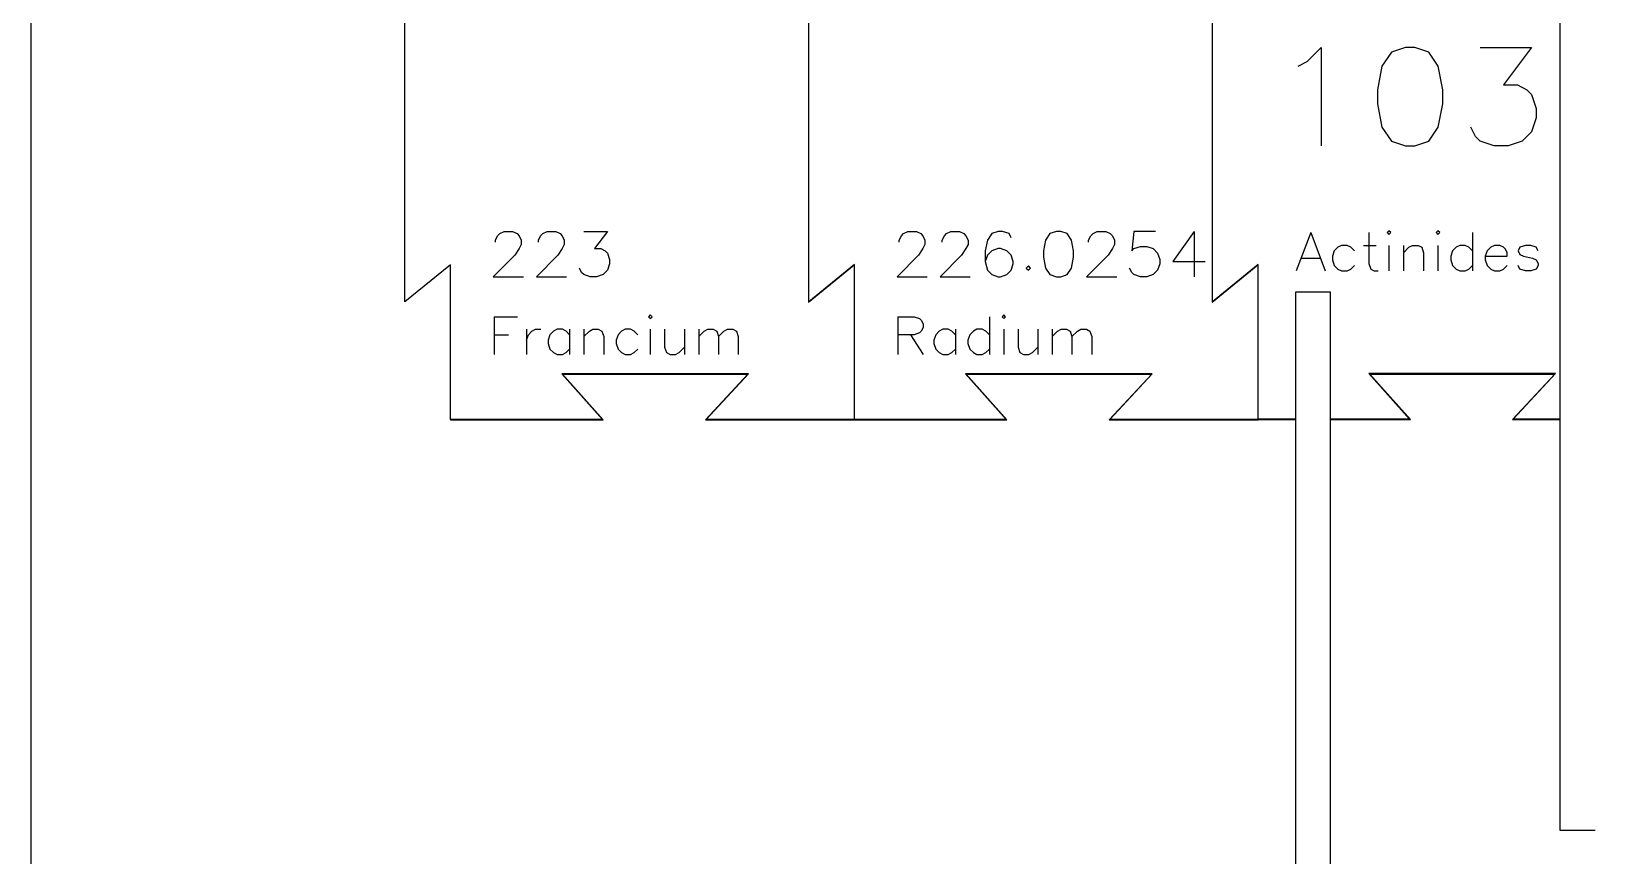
# Model space of a CAD drawing. Extents: x 0 to 297, y 0 to 210.
# Drawn here: x 0.1 to 57.6, y 34.4 to 64.8 of the extents above; entities that cross this region are included whole.
import ezdxf

# ---------------------------------------------------------------- set-up
doc = ezdxf.new("R2010")
doc.units = 0
doc.layers.get('0').update_dxf_attribs({"linetype": 'CONTINUOUS'})

msp = doc.modelspace()

# ---------------------------------------------------------------- linework, layer by layer
at = {"color": 1}
for p, q in [((0.05, 11.161079), (0.05, 198.838909)), ((13.815176, 54.803153), (13.815176, 68.78662)), ((28.681946, 68.79686), (28.681946, 54.793186)), ((28.690961, 54.81286), (28.690961, 68.776366)), ((43.554175, 68.79686), (43.554175, 54.793186)), ((43.563191, 54.81286), (43.563191, 68.776366)), ((15.494, 56.174366), (13.815176, 54.803153)), ((15.494, 53.331008), (15.494, 56.174366)), ((28.681946, 54.793186), (30.36077, 56.164617)), ((30.369785, 56.18429), (28.690961, 54.81286)), ((30.36077, 56.164617), (30.36077, 53.330764)), ((30.369785, 53.330764), (30.369785, 56.18429)), ((43.554175, 54.793186), (45.232999, 56.164617)), ((45.242014, 56.18429), (43.563191, 54.81286)), ((45.232999, 56.164617), (45.232999, 53.330764)), ((45.242014, 53.330764), (45.242014, 56.18429)), ((30.36077, 53.330764), (30.36077, 50.472319)), ((30.369785, 50.472319), (30.369785, 53.330764)), ((45.232999, 53.330764), (45.232999, 50.472319)), ((45.242014, 50.472319), (45.242014, 53.330764)), ((19.595969, 52.156072), (21.093631, 50.477238)), ((26.471113, 52.156072), (19.595969, 52.156072)), ((21.114124, 50.468223), (19.616463, 52.147057)), ((19.616463, 52.147057), (26.4498, 52.147057)), ((26.4498, 52.147057), (24.887378, 50.468223)), ((24.907872, 50.477238), (26.471113, 52.156072)), ((34.468199, 52.156072), (35.96586, 50.477238)), ((41.343342, 52.156072), (34.468199, 52.156072)), ((35.986353, 50.468223), (34.488692, 52.147057)), ((34.488692, 52.147057), (41.322029, 52.147057)), ((41.322029, 52.147057), (39.759608, 50.468223)), ((39.780101, 50.477238), (41.343342, 52.156072)), ((17.501539, 50.477238), (15.494, 50.477238)), ((15.494, 50.477238), (15.494, 50.468223)), ((15.494, 50.468223), (17.501539, 50.468223)), ((21.093631, 50.477238), (17.501539, 50.477238)), ((17.501539, 50.468223), (21.114124, 50.468223)), ((24.887378, 50.468223), (26.693262, 50.468223)), ((26.693262, 50.477238), (24.907872, 50.477238)), ((28.508982, 50.477238), (26.693262, 50.477238)), ((26.693262, 50.468223), (28.508982, 50.468223)), ((30.365688, 50.477238), (28.508982, 50.477238)), ((28.508982, 50.468223), (30.365688, 50.468223)), ((30.36077, 50.472319), (30.369785, 50.472319)), ((30.365688, 50.468223), (30.365688, 50.477238)), ((32.373768, 50.477238), (30.366229, 50.477238)), ((30.366229, 50.477238), (30.366229, 50.468223)), ((30.366229, 50.468223), (32.373768, 50.468223)), ((35.96586, 50.477238), (32.373768, 50.477238)), ((32.373768, 50.468223), (35.986353, 50.468223)), ((39.759608, 50.468223), (41.565491, 50.468223)), ((41.565491, 50.477238), (39.780101, 50.477238)), ((43.381211, 50.477238), (41.565491, 50.477238)), ((41.565491, 50.468223), (43.381211, 50.468223)), ((45.237917, 50.477238), (43.381211, 50.477238)), ((43.381211, 50.468223), (45.237917, 50.468223)), ((45.232999, 50.472319), (45.242014, 50.472319)), ((45.237917, 50.468223), (45.237917, 50.477238))]:
    msp.add_line(p, q, dxfattribs=at)
at = {"color": 5}
for p, q in [((56.358107, 72.784615), (56.358107, 50.487783)), ((47.049972, 63.647222), (47.569146, 64.166396)), ((47.569146, 64.166396), (47.569146, 60.54857)), ((50.154086, 63.991517), (49.804326, 63.477807)), ((50.667795, 64.166396), (50.154086, 63.991517)), ((51.01209, 64.166396), (50.667795, 64.166396)), ((51.531264, 63.991517), (51.01209, 64.166396)), ((51.870094, 63.477807), (51.531264, 63.991517)), ((53.422149, 64.166396), (55.313038, 64.166396)), ((55.313038, 64.166396), (54.285618, 62.789218)), ((46.711142, 63.477807), (47.049972, 63.647222)), ((49.804326, 63.477807), (49.634911, 62.614338)), ((52.044974, 62.614338), (51.870094, 63.477807)), ((54.285618, 62.789218), (54.799328, 62.789218)), ((54.799328, 62.789218), (55.143623, 62.614338)), ((49.634911, 62.614338), (49.634911, 62.100628)), ((52.044974, 62.100628), (52.044974, 62.614338)), ((55.143623, 62.614338), (55.313038, 62.439458)), ((55.313038, 62.439458), (55.487917, 61.925748)), ((49.634911, 62.100628), (49.804326, 61.237159)), ((51.870094, 61.237159), (52.044974, 62.100628)), ((55.487917, 61.925748), (55.487917, 61.581454)), ((49.804326, 61.237159), (50.154086, 60.720717)), ((51.531264, 60.720717), (51.870094, 61.237159)), ((53.247269, 60.892864), (53.077855, 61.237159)), ((55.313038, 61.065012), (54.974208, 60.720717)), ((55.487917, 61.581454), (55.313038, 61.065012)), ((50.154086, 60.720717), (50.667795, 60.54857)), ((50.667795, 60.54857), (51.01209, 60.54857)), ((51.01209, 60.54857), (51.531264, 60.720717)), ((53.422149, 60.720717), (53.247269, 60.892864)), ((53.935859, 60.54857), (53.422149, 60.720717)), ((54.455033, 60.54857), (53.935859, 60.54857)), ((54.974208, 60.720717), (54.455033, 60.54857)), ((17.14692, 57.083229), (17.227503, 57.23936)), ((17.14692, 57.002645), (17.14692, 57.083229)), ((17.227503, 57.23936), (17.308087, 57.319944)), ((17.308087, 57.319944), (17.464217, 57.400528)), ((17.464217, 57.400528), (17.781515, 57.400528)), ((17.781515, 57.400528), (17.942682, 57.319944)), ((17.942682, 57.319944), (18.020747, 57.23936)), ((18.020747, 57.23936), (18.098813, 57.083229)), ((18.098813, 57.083229), (18.098813, 56.922061)), ((18.733408, 57.083229), (18.813992, 57.23936)), ((18.733408, 57.002645), (18.733408, 57.083229)), ((18.813992, 57.23936), (18.894575, 57.319944)), ((18.894575, 57.319944), (19.050706, 57.400528)), ((19.050706, 57.400528), (19.368003, 57.400528)), ((19.368003, 57.400528), (19.52917, 57.319944)), ((19.52917, 57.319944), (19.607236, 57.23936)), ((19.607236, 57.23936), (19.685301, 57.083229)), ((19.685301, 57.083229), (19.685301, 56.922061)), ((20.40048, 57.400528), (21.271789, 57.400528)), ((21.271789, 57.400528), (20.798361, 56.765929)), ((32.019149, 57.083229), (32.099732, 57.23936)), ((32.019149, 57.002645), (32.019149, 57.083229)), ((32.099732, 57.23936), (32.180316, 57.319944)), ((32.180316, 57.319944), (32.336447, 57.400528)), ((32.336447, 57.400528), (32.653744, 57.400528)), ((32.653744, 57.400528), (32.814911, 57.319944)), ((32.814911, 57.319944), (32.892977, 57.23936)), ((32.892977, 57.23936), (32.971042, 57.083229)), ((32.971042, 57.083229), (32.971042, 56.922061)), ((33.605637, 57.083229), (33.686221, 57.23936)), ((33.605637, 57.002645), (33.605637, 57.083229)), ((33.686221, 57.23936), (33.766804, 57.319944)), ((33.766804, 57.319944), (33.922935, 57.400528)), ((33.922935, 57.400528), (34.240233, 57.400528)), ((34.240233, 57.400528), (34.4014, 57.319944)), ((34.4014, 57.319944), (34.479465, 57.23936)), ((34.479465, 57.23936), (34.55753, 57.083229)), ((34.55753, 57.083229), (34.55753, 56.922061)), ((35.272709, 57.083229), (35.192125, 56.685345)), ((35.431358, 57.319944), (35.272709, 57.083229)), ((35.67059, 57.400528), (35.431358, 57.319944)), ((35.826721, 57.400528), (35.67059, 57.400528)), ((36.065953, 57.319944), (35.826721, 57.400528)), ((36.144018, 57.161295), (36.065953, 57.319944)), ((37.413209, 57.083229), (37.335144, 56.685345)), ((37.574376, 57.319944), (37.413209, 57.083229)), ((37.81109, 57.400528), (37.574376, 57.319944)), ((37.969739, 57.400528), (37.81109, 57.400528)), ((38.208971, 57.319944), (37.969739, 57.400528)), ((38.365102, 57.083229), (38.208971, 57.319944)), ((38.445686, 56.685345), (38.365102, 57.083229)), ((38.999697, 57.083229), (39.080281, 57.23936)), ((38.999697, 57.002645), (38.999697, 57.083229)), ((39.080281, 57.23936), (39.160864, 57.319944)), ((39.160864, 57.319944), (39.316995, 57.400528)), ((39.316995, 57.400528), (39.634293, 57.400528)), ((39.634293, 57.400528), (39.79546, 57.319944)), ((39.79546, 57.319944), (39.873525, 57.23936)), ((39.873525, 57.23936), (39.95159, 57.083229)), ((39.95159, 57.083229), (39.95159, 56.922061)), ((40.666769, 57.400528), (40.586186, 56.685345)), ((41.460013, 57.400528), (40.666769, 57.400528)), ((42.887853, 57.400528), (42.094609, 56.287461)), ((42.887853, 57.400528), (42.887853, 55.733446)), ((47.177879, 57.35531), (46.64164, 55.946619)), ((47.177879, 57.35531), (47.714118, 55.946619)), ((49.322837, 57.35531), (49.322837, 56.214738)), ((50.059105, 57.421276), (49.993139, 57.35531)), ((49.993139, 57.35531), (50.059105, 57.287216)), ((50.127199, 57.35531), (50.059105, 57.421276)), ((50.059105, 57.287216), (50.127199, 57.35531)), ((51.86785, 57.421276), (51.801884, 57.35531)), ((51.801884, 57.35531), (51.86785, 57.287216)), ((51.935944, 57.35531), (51.86785, 57.421276)), ((51.86785, 57.287216), (51.935944, 57.35531)), ((53.142473, 57.35531), (53.142473, 55.946619)), ((17.862099, 56.526695), (17.068854, 55.733446)), ((18.020747, 56.765929), (17.862099, 56.526695)), ((18.098813, 56.922061), (18.020747, 56.765929)), ((19.448587, 56.526695), (18.655343, 55.733446)), ((19.607236, 56.765929), (19.448587, 56.526695)), ((19.685301, 56.922061), (19.607236, 56.765929)), ((20.798361, 56.765929), (21.035075, 56.765929)), ((21.035075, 56.765929), (21.193724, 56.685345)), ((21.193724, 56.685345), (21.271789, 56.604761)), ((21.271789, 56.604761), (21.352373, 56.368045)), ((32.734328, 56.526695), (31.941084, 55.733446)), ((32.892977, 56.765929), (32.734328, 56.526695)), ((32.971042, 56.922061), (32.892977, 56.765929)), ((34.320816, 56.526695), (33.527572, 55.733446)), ((34.479465, 56.765929), (34.320816, 56.526695)), ((34.55753, 56.922061), (34.479465, 56.765929)), ((35.192125, 56.685345), (35.192125, 56.287461)), ((35.272709, 56.526695), (35.192125, 56.287461)), ((35.431358, 56.685345), (35.272709, 56.526695)), ((35.67059, 56.765929), (35.431358, 56.685345)), ((35.748656, 56.765929), (35.67059, 56.765929)), ((35.987888, 56.685345), (35.748656, 56.765929)), ((36.144018, 56.526695), (35.987888, 56.685345)), ((36.224602, 56.287461), (36.144018, 56.526695)), ((37.335144, 56.685345), (37.335144, 56.448629)), ((37.335144, 56.448629), (37.413209, 56.050746)), ((38.365102, 56.050746), (38.445686, 56.448629)), ((38.445686, 56.448629), (38.445686, 56.685345)), ((39.714876, 56.526695), (38.921632, 55.733446)), ((39.873525, 56.765929), (39.714876, 56.526695)), ((39.95159, 56.922061), (39.873525, 56.765929)), ((40.586186, 56.685345), (40.666769, 56.765929)), ((40.666769, 56.765929), (40.903483, 56.843995)), ((40.903483, 56.843995), (41.142716, 56.843995)), ((41.142716, 56.843995), (41.381948, 56.765929)), ((41.381948, 56.765929), (41.538079, 56.604761)), ((41.538079, 56.604761), (41.618662, 56.368045)), ((48.048203, 56.682883), (47.982237, 56.482858)), ((47.982237, 56.482858), (47.982237, 56.348798)), ((48.184391, 56.819071), (48.048203, 56.682883)), ((48.316323, 56.885037), (48.184391, 56.819071)), ((48.518476, 56.885037), (48.316323, 56.885037)), ((48.652536, 56.819071), (48.518476, 56.885037)), ((48.786596, 56.682883), (48.652536, 56.819071)), ((49.122811, 56.885037), (49.590956, 56.885037)), ((50.059105, 56.885037), (50.059105, 55.946619)), ((50.595336, 56.885037), (50.595336, 55.946619)), ((50.595336, 56.616918), (50.79749, 56.819071)), ((50.79749, 56.819071), (50.93155, 56.885037)), ((50.93155, 56.885037), (51.131575, 56.885037)), ((51.131575, 56.885037), (51.267763, 56.819071)), ((51.267763, 56.819071), (51.333729, 56.616918)), ((51.333729, 56.616918), (51.333729, 55.946619)), ((51.86785, 56.885037), (51.86785, 55.946619)), ((52.404081, 56.682883), (52.338115, 56.482858)), ((52.338115, 56.482858), (52.338115, 56.348798)), ((52.540268, 56.819071), (52.404081, 56.682883)), ((52.6722, 56.885037), (52.540268, 56.819071)), ((52.874354, 56.885037), (52.6722, 56.885037)), ((53.008414, 56.819071), (52.874354, 56.885037)), ((53.142473, 56.682883), (53.008414, 56.819071)), ((53.676594, 56.682883), (53.610628, 56.482858)), ((53.610628, 56.482858), (54.414987, 56.482858)), ((53.610628, 56.482858), (53.610628, 56.348798)), ((53.812782, 56.819071), (53.676594, 56.682883)), ((53.944714, 56.885037), (53.812782, 56.819071)), ((54.146867, 56.885037), (53.944714, 56.885037)), ((54.280927, 56.819071), (54.146867, 56.885037)), ((54.349021, 56.750977), (54.280927, 56.819071)), ((54.414987, 56.616918), (54.349021, 56.750977)), ((54.414987, 56.482858), (54.414987, 56.616918)), ((54.883121, 56.819071), (54.817155, 56.682883)), ((54.817155, 56.682883), (54.883121, 56.550952)), ((55.085274, 56.885037), (54.883121, 56.819071)), ((54.883121, 56.550952), (55.019308, 56.482858)), ((55.019308, 56.482858), (55.353394, 56.414764)), ((55.287428, 56.885037), (55.085274, 56.885037)), ((55.487454, 56.819071), (55.287428, 56.885037)), ((55.555548, 56.682883), (55.487454, 56.819071)), ((20.319896, 55.892096), (20.241831, 56.050746)), ((20.40048, 55.812771), (20.319896, 55.892096)), ((21.271789, 55.971421), (21.115659, 55.812771)), ((21.352373, 56.209396), (21.271789, 55.971421)), ((21.352373, 56.368045), (21.352373, 56.209396)), ((35.192125, 56.287461), (35.272709, 55.971421)), ((35.272709, 55.971421), (35.431358, 55.812771)), ((35.987888, 55.812771), (36.144018, 55.971421)), ((36.144018, 55.971421), (36.224602, 56.209396)), ((36.224602, 56.209396), (36.224602, 56.287461)), ((36.778614, 56.13133), (36.700548, 56.050746)), ((36.700548, 56.050746), (36.778614, 55.971421)), ((36.859197, 56.050746), (36.778614, 56.13133)), ((36.778614, 55.971421), (36.859197, 56.050746)), ((37.413209, 56.050746), (37.574376, 55.812771)), ((38.208971, 55.812771), (38.365102, 56.050746)), ((40.586186, 55.892096), (40.50812, 56.050746)), ((40.666769, 55.812771), (40.586186, 55.892096)), ((41.538079, 55.971421), (41.381948, 55.812771)), ((41.618662, 56.209396), (41.538079, 55.971421)), ((41.618662, 56.368045), (41.618662, 56.209396)), ((42.094609, 56.287461), (43.285734, 56.287461)), ((46.841666, 56.414764), (47.514093, 56.414764)), ((47.982237, 56.348798), (48.048203, 56.147708)), ((48.048203, 56.147708), (48.184391, 56.013649)), ((48.184391, 56.013649), (48.316323, 55.946619)), ((48.316323, 55.946619), (48.518476, 55.946619)), ((48.518476, 55.946619), (48.652536, 56.013649)), ((48.652536, 56.013649), (48.786596, 56.147708)), ((49.322837, 56.214738), (49.39093, 56.013649)), ((49.39093, 56.013649), (49.522862, 55.946619)), ((49.522862, 55.946619), (49.65905, 55.946619)), ((52.338115, 56.348798), (52.404081, 56.147708)), ((52.404081, 56.147708), (52.540268, 56.013649)), ((52.540268, 56.013649), (52.6722, 55.946619)), ((52.6722, 55.946619), (52.874354, 55.946619)), ((52.874354, 55.946619), (53.008414, 56.013649)), ((53.008414, 56.013649), (53.142473, 56.147708)), ((53.610628, 56.348798), (53.676594, 56.147708)), ((53.676594, 56.147708), (53.812782, 56.013649)), ((53.812782, 56.013649), (53.944714, 55.946619)), ((53.944714, 55.946619), (54.146867, 55.946619)), ((54.146867, 55.946619), (54.280927, 56.013649)), ((54.280927, 56.013649), (54.414987, 56.147708)), ((54.883121, 56.013649), (54.817155, 56.147708)), ((55.085274, 55.946619), (54.883121, 56.013649)), ((55.287428, 55.946619), (55.085274, 55.946619)), ((55.487454, 56.013649), (55.287428, 55.946619)), ((55.353394, 56.414764), (55.487454, 56.348798)), ((55.487454, 56.348798), (55.555548, 56.214738)), ((55.555548, 56.147708), (55.487454, 56.013649)), ((55.555548, 56.214738), (55.555548, 56.147708)), ((17.068854, 55.733446), (18.179396, 55.733446)), ((18.655343, 55.733446), (19.765885, 55.733446)), ((20.637194, 55.733446), (20.40048, 55.812771)), ((20.876426, 55.733446), (20.637194, 55.733446)), ((21.115659, 55.812771), (20.876426, 55.733446)), ((31.941084, 55.733446), (33.051625, 55.733446)), ((33.527572, 55.733446), (34.638114, 55.733446)), ((35.431358, 55.812771), (35.67059, 55.733446)), ((35.67059, 55.733446), (35.748656, 55.733446)), ((35.748656, 55.733446), (35.987888, 55.812771)), ((37.574376, 55.812771), (37.81109, 55.733446)), ((37.81109, 55.733446), (37.969739, 55.733446)), ((37.969739, 55.733446), (38.208971, 55.812771)), ((38.921632, 55.733446), (40.032174, 55.733446)), ((40.903483, 55.733446), (40.666769, 55.812771)), ((41.142716, 55.733446), (40.903483, 55.733446)), ((41.381948, 55.812771), (41.142716, 55.733446)), ((47.913639, 55.161399), (46.618636, 55.161399)), ((46.618636, 55.161399), (46.618636, 50.487783)), ((47.913639, 50.487783), (47.913639, 55.161399)), ((17.10284, 54.26157), (17.10284, 52.872335)), ((17.10284, 54.26157), (17.963237, 54.26157)), ((22.852811, 54.326625), (22.787757, 54.26157)), ((22.787757, 54.26157), (22.852811, 54.194417)), ((22.919964, 54.26157), (22.852811, 54.326625)), ((22.852811, 54.194417), (22.919964, 54.26157)), ((31.975069, 54.26157), (31.975069, 52.872335)), ((31.975069, 54.26157), (32.571052, 54.26157)), ((32.571052, 54.26157), (32.768313, 54.194417)), ((32.768313, 54.194417), (32.835466, 54.127264)), ((35.347406, 54.26157), (35.347406, 52.872335)), ((35.874137, 54.326625), (35.809083, 54.26157)), ((35.809083, 54.26157), (35.874137, 54.194417)), ((35.94129, 54.26157), (35.874137, 54.326625)), ((35.874137, 54.194417), (35.94129, 54.26157)), ((17.10284, 53.598431), (17.63167, 53.598431)), ((18.292706, 53.797792), (18.292706, 52.872335)), ((18.292706, 53.401168), (18.359859, 53.598431)), ((18.359859, 53.598431), (18.492067, 53.732737)), ((18.492067, 53.732737), (18.624274, 53.797792)), ((18.624274, 53.797792), (18.821536, 53.797792)), ((19.153103, 53.598431), (19.088049, 53.401168)), ((19.287409, 53.732737), (19.153103, 53.598431)), ((19.417518, 53.797792), (19.287409, 53.732737)), ((19.616878, 53.797792), (19.417518, 53.797792)), ((19.749086, 53.732737), (19.616878, 53.797792)), ((19.881293, 53.598431), (19.749086, 53.732737)), ((19.881293, 53.797792), (19.881293, 52.872335)), ((20.408024, 53.797792), (20.408024, 52.872335)), ((20.408024, 53.533376), (20.607384, 53.732737)), ((20.607384, 53.732737), (20.739592, 53.797792)), ((20.739592, 53.797792), (20.936854, 53.797792)), ((20.936854, 53.797792), (21.071159, 53.732737)), ((21.071159, 53.732737), (21.136214, 53.533376)), ((21.662945, 53.598431), (21.59789, 53.401168)), ((21.797251, 53.732737), (21.662945, 53.598431)), ((21.927359, 53.797792), (21.797251, 53.732737)), ((22.12672, 53.797792), (21.927359, 53.797792)), ((22.258927, 53.732737), (22.12672, 53.797792)), ((22.391134, 53.598431), (22.258927, 53.732737)), ((22.852811, 53.797792), (22.852811, 52.872335)), ((23.38164, 53.797792), (23.38164, 53.136751)), ((24.10983, 53.797792), (24.10983, 52.872335)), ((24.636561, 53.797792), (24.636561, 52.872335)), ((24.636561, 53.533376), (24.835921, 53.732737)), ((24.835921, 53.732737), (24.968129, 53.797792)), ((24.968129, 53.797792), (25.16539, 53.797792)), ((25.16539, 53.797792), (25.299696, 53.732737)), ((25.299696, 53.732737), (25.364751, 53.533376)), ((25.364751, 53.533376), (25.564111, 53.732737)), ((25.564111, 53.732737), (25.69422, 53.797792)), ((25.69422, 53.797792), (25.89358, 53.797792)), ((25.89358, 53.797792), (26.025787, 53.732737)), ((26.025787, 53.732737), (26.09294, 53.533376)), ((32.571052, 53.598431), (31.975069, 53.598431)), ((32.438844, 53.598431), (32.902619, 52.872335)), ((32.768313, 53.665584), (32.571052, 53.598431)), ((32.835466, 53.732737), (32.768313, 53.665584)), ((32.835466, 54.127264), (32.902619, 53.997154)), ((32.902619, 53.862847), (32.835466, 53.732737)), ((32.902619, 53.997154), (32.902619, 53.862847)), ((33.364296, 53.598431), (33.299241, 53.401168)), ((33.498602, 53.732737), (33.364296, 53.598431)), ((33.628711, 53.797792), (33.498602, 53.732737)), ((33.828071, 53.797792), (33.628711, 53.797792)), ((33.960278, 53.732737), (33.828071, 53.797792)), ((34.092486, 53.598431), (33.960278, 53.732737)), ((34.092486, 53.797792), (34.092486, 52.872335)), ((34.619216, 53.598431), (34.554162, 53.401168)), ((34.753522, 53.732737), (34.619216, 53.598431)), ((34.883631, 53.797792), (34.753522, 53.732737)), ((35.082991, 53.797792), (34.883631, 53.797792)), ((35.215199, 53.732737), (35.082991, 53.797792)), ((35.347406, 53.598431), (35.215199, 53.732737)), ((35.874137, 53.797792), (35.874137, 52.872335)), ((36.402967, 53.797792), (36.402967, 53.136751)), ((37.131156, 53.797792), (37.131156, 52.872335)), ((37.657887, 53.797792), (37.657887, 52.872335)), ((37.657887, 53.533376), (37.857247, 53.732737)), ((37.857247, 53.732737), (37.989455, 53.797792)), ((37.989455, 53.797792), (38.186717, 53.797792)), ((38.186717, 53.797792), (38.321022, 53.732737)), ((38.321022, 53.732737), (38.386077, 53.533376)), ((38.386077, 53.533376), (38.585437, 53.732737)), ((38.585437, 53.732737), (38.715546, 53.797792)), ((38.715546, 53.797792), (38.914906, 53.797792)), ((38.914906, 53.797792), (39.047114, 53.732737)), ((39.047114, 53.732737), (39.114267, 53.533376)), ((19.088049, 53.401168), (19.088049, 53.26896)), ((19.088049, 53.26896), (19.153103, 53.070647)), ((19.153103, 53.070647), (19.287409, 52.938439)), ((19.749086, 52.938439), (19.881293, 53.070647)), ((21.136214, 53.533376), (21.136214, 52.872335)), ((21.59789, 53.401168), (21.59789, 53.26896)), ((21.59789, 53.26896), (21.662945, 53.070647)), ((21.662945, 53.070647), (21.797251, 52.938439)), ((22.258927, 52.938439), (22.391134, 53.070647)), ((23.38164, 53.136751), (23.448793, 52.938439)), ((23.91047, 52.938439), (24.10983, 53.136751)), ((25.364751, 53.533376), (25.364751, 52.872335)), ((26.09294, 53.533376), (26.09294, 52.872335)), ((33.299241, 53.401168), (33.299241, 53.26896)), ((33.299241, 53.26896), (33.364296, 53.070647)), ((33.364296, 53.070647), (33.498602, 52.938439)), ((33.960278, 52.938439), (34.092486, 53.070647)), ((34.554162, 53.401168), (34.554162, 53.26896)), ((34.554162, 53.26896), (34.619216, 53.070647)), ((34.619216, 53.070647), (34.753522, 52.938439)), ((35.215199, 52.938439), (35.347406, 53.070647)), ((36.402967, 53.136751), (36.470119, 52.938439)), ((36.931796, 52.938439), (37.131156, 53.136751)), ((38.386077, 53.533376), (38.386077, 52.872335)), ((39.114267, 53.533376), (39.114267, 52.872335)), ((19.287409, 52.938439), (19.417518, 52.872335)), ((19.417518, 52.872335), (19.616878, 52.872335)), ((19.616878, 52.872335), (19.749086, 52.938439)), ((21.797251, 52.938439), (21.927359, 52.872335)), ((21.927359, 52.872335), (22.12672, 52.872335)), ((22.12672, 52.872335), (22.258927, 52.938439)), ((23.448793, 52.938439), (23.581001, 52.872335)), ((23.581001, 52.872335), (23.780361, 52.872335)), ((23.780361, 52.872335), (23.91047, 52.938439)), ((33.498602, 52.938439), (33.628711, 52.872335)), ((33.628711, 52.872335), (33.828071, 52.872335)), ((33.828071, 52.872335), (33.960278, 52.938439)), ((34.753522, 52.938439), (34.883631, 52.872335)), ((34.883631, 52.872335), (35.082991, 52.872335)), ((35.082991, 52.872335), (35.215199, 52.938439)), ((36.470119, 52.938439), (36.602327, 52.872335)), ((36.602327, 52.872335), (36.801687, 52.872335)), ((36.801687, 52.872335), (36.931796, 52.938439)), ((56.20203, 52.164683), (49.322863, 52.164683)), ((49.322863, 52.164683), (50.818897, 50.487783)), ((50.851969, 50.472284), (49.357497, 52.149184)), ((49.357497, 52.149184), (56.166893, 52.149184)), ((56.166893, 52.149184), (54.607809, 50.472284)), ((54.642443, 50.487783), (56.20203, 52.164683)), ((46.618636, 50.487783), (45.233198, 50.487783)), ((45.233198, 50.487783), (45.233198, 50.472278)), ((45.233198, 50.472278), (46.618636, 50.472278)), ((46.618636, 50.472278), (46.618636, 13.032702)), ((50.818897, 50.487783), (47.913639, 50.487783)), ((47.913639, 14.348385), (47.913639, 50.472284)), ((47.913639, 50.472284), (50.851969, 50.472284)), ((54.607809, 50.472284), (56.358107, 50.472284)), ((56.358107, 50.487783), (54.642443, 50.487783)), ((56.358107, 50.472284), (56.358107, 36.680359)), ((56.358107, 36.680359), (56.358107, 35.365195)), ((56.358107, 35.365195), (57.652581, 35.365195))]:
    msp.add_line(p, q, dxfattribs=at)
at = {"color": 1}
msp.add_open_spline([(15.494, 50.472646), (15.494, 51.427655), (15.494, 52.380583), (15.494, 53.331008)], degree=3, dxfattribs=at)

doc.saveas('drawing.dxf')
